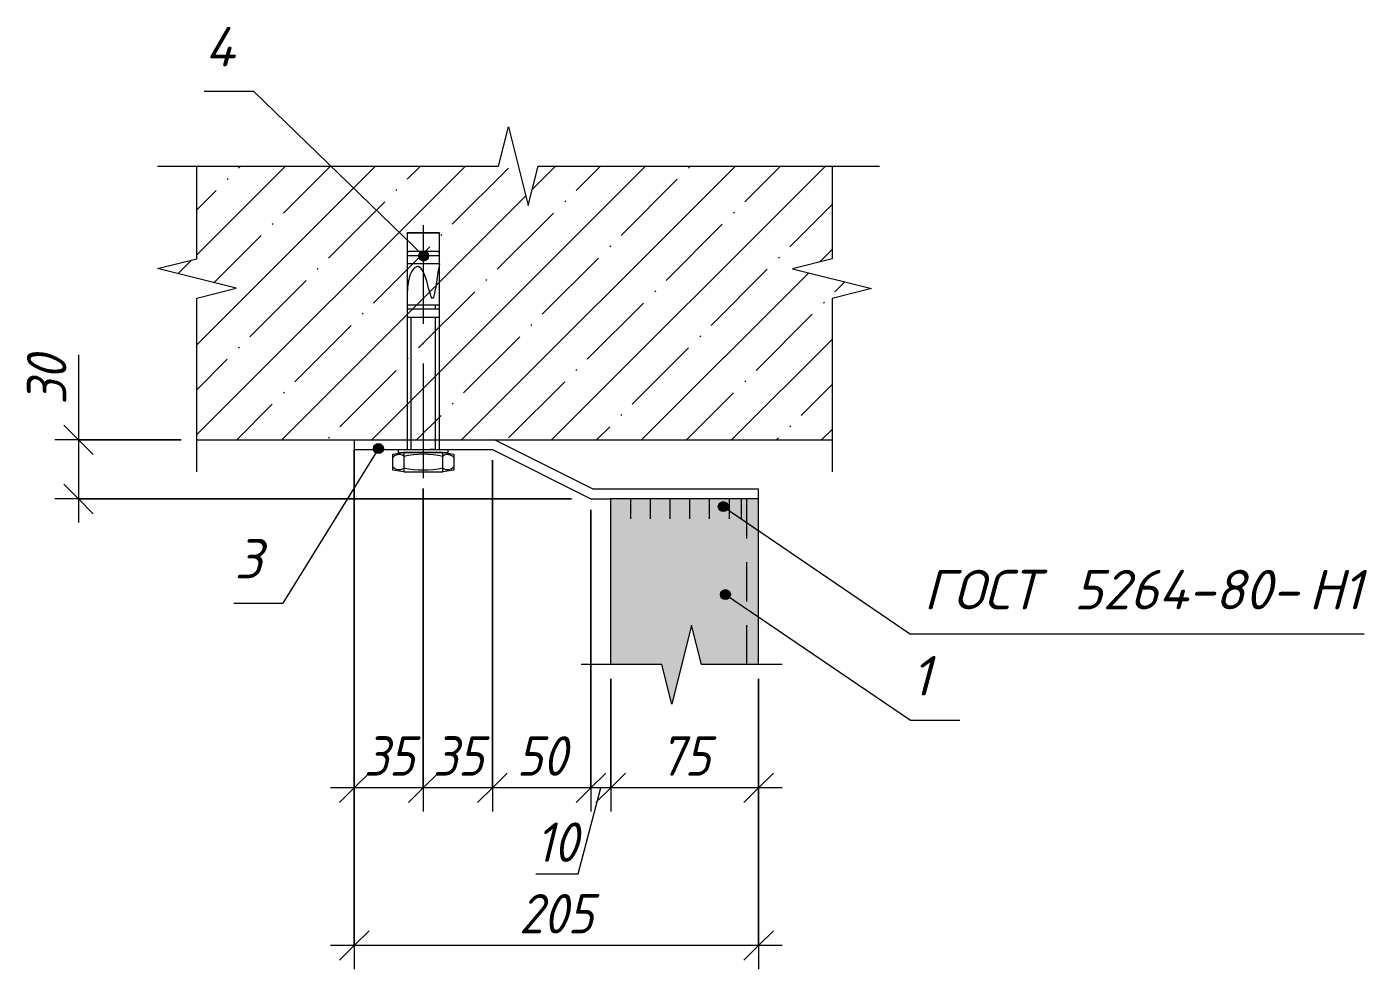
# Model space of a CAD drawing. Header units: millimetres. Extents: x 1525 to 46824, y -520 to 14115.
# Drawn here: x 34412 to 35092, y 3443 to 3921 of the extents above; entities that cross this region are included whole.
import ezdxf

# ---------------------------------------------------------------- set-up
doc = ezdxf.new("R2010")
doc.units = ezdxf.units.MM
for name, pattern in [('200_ШТРИХ_ш1п0_6_', [32, 20, -12]), ('50_200_ШТРИХ_1Т_ш5_п1_п1_', [70, 50, -10, 0, -10]), ('IMPORT-Невидимая', [39.122222, 28.222222, -10.9])]:
    doc.linetypes.add(name, pattern=pattern)
for name, color, linetype, lineweight in [('A-ANNO-DIMS', 7, 'Continuous', 9), ('A-ANNO-DIMS-10', 7, 'Continuous', 9), ('A-ANNO-NOTE', 7, 'Continuous', 9), ('A-DETL', 7, 'Continuous', 9), ('A-DETL-1', 7, 'Continuous', 5), ('A-DETL-2', 7, '200_ШТРИХ_ш1п0_6_', 5), ('A-DETL-3', 7, 'Continuous', 20), ('A-DETL-4', 7, 'IMPORT-Невидимая', 5), ('A-DETL-5', 7, '50_200_ШТРИХ_1Т_ш5_п1_п1_', 5), ('A-DETL-GENF', 7, 'Continuous', 9), ('A-DETL-GENF-1', 7, 'Continuous', 5)]:
    doc.layers.add(name, color=color, linetype=linetype, lineweight=lineweight)
doc.layers.add('A-DETL-GENF-2', color=7, linetype='Continuous', lineweight=9, true_color=0xffffff)
doc.styles.add('ISOCPEUR_I_3', font='isocpeui.ttf', dxfattribs={"width": 0.9, "height": 20})
doc.styles.add('ISOCPEUR_I_5', font='isocpeui.ttf', dxfattribs={"height": 20})
doc.dimstyles.new('ISO-2_0_0_9К_СРЕДНИЙ_1', dxfattribs={"dimscale": 304.8, "dimtxt": 19.919624, "dimasz": 0.049213, "dimexe": 0.03937, "dimexo": 0, "dimgap": 0, "dimtad": 1, "dimdec": 0, "dimzin": 0, "dimdsep": 46, "dimtxsty": 'ISOCPEUR_I_3', "dimblk1": 'OBLIQUE', "dimblk2": 'OBLIQUE', "dimsah": 1, "dimcen": 0.09, "dimdle": 0.03937, "dimazin": 0, "dimtfac": 1, "dimtdec": 4, "dimtix": 1, "dimtmove": 0, "dimatfit": 3, "dimfxl": 1, "dimtvp": 1, "dimtolj": 1, "dimtzin": 0, "dimarcsym": 2})
doc.dimstyles.new('ISO-2_0_0_9К_СРЕДНИЙ_3', dxfattribs={"dimscale": 304.8, "dimtxt": 19.919624, "dimasz": 0.049213, "dimexe": 0.03937, "dimexo": 0, "dimgap": 0, "dimtad": 1, "dimdec": 0, "dimzin": 0, "dimdsep": 46, "dimtxsty": 'ISOCPEUR_I_3', "dimblk1": 'OBLIQUE', "dimblk2": 'OBLIQUE', "dimsah": 1, "dimcen": 0.09, "dimdle": 0.03937, "dimazin": 0, "dimtfac": 1, "dimtdec": 4, "dimtix": 1, "dimtmove": 1, "dimatfit": 3, "dimfxl": 1, "dimtvp": 1, "dimtolj": 1, "dimtzin": 0, "dimarcsym": 2})

# ---------------------------------------------------------------- blocks, each defined once
blk = doc.blocks.new('DET_Линия разрыва - Линия разрыва-30687431-АР1_Фахверк из 2-х уголков Ф-18_2_ Ф-27_2_Узлы 3 эт_')
at = {"layer": 'A-DETL-GENF'}
for p, q in [((-5, -20), (5, 20)), ((5, 20), (10, 0)), ((-57.02, 0), (-10, 0)), ((-10, 0), (-5, -20)), ((10, 0), (97.91, 0))]:
    blk.add_line(p, q, dxfattribs=at)
blk = doc.blocks.new('DET_Линия разрыва - Линия разрыва-30687430-АР1_Фахверк из 2-х уголков Ф-18_2_ Ф-27_2_Узлы 3 эт_')
at = {"layer": 'A-DETL-GENF'}
for p, q in [((-5, -20), (5, 20)), ((5, 20), (10, 0)), ((-98.15, 0), (-10, 0)), ((-10, 0), (-5, -20)), ((10, 0), (56.9, 0))]:
    blk.add_line(p, q, dxfattribs=at)
blk = doc.blocks.new('DET_Линия разрыва - Линия разрыва-30687432-АР1_Фахверк из 2-х уголков Ф-18_2_ Ф-27_2_Узлы 3 эт_')
at = {"layer": 'A-DETL-GENF'}
for p, q in [((-5, -20), (5, 20)), ((5, 20), (10, 0)), ((-50.94, 0), (-10, 0)), ((-10, 0), (-5, -20)), ((10, 0), (50.94, 0))]:
    blk.add_line(p, q, dxfattribs=at)
blk = doc.blocks.new('DET_Линия разрыва - Линия разрыва-30621740-АР1_Фахверк из 2-х уголков Ф-18_2_ Ф-27_2_Узлы 3 эт_')
at = {"layer": 'A-DETL-GENF'}
for p, q in [((-5, 20), (-10, 0)), ((5, -20), (-5, 20)), ((-10, 0), (-183, 0)), ((10, 0), (5, -20)), ((183, 0), (10, 0))]:
    blk.add_line(p, q, dxfattribs=at)
blk = doc.blocks.new('DIMBLOCK256-АР1_Фахверк из 2-х уголков Ф-18_2_ Ф-27_2_Узлы 3 эт_')
at = {"layer": 'A-ANNO-DIMS-10'}
for p, q in [((34708.16, 3590.25), (34708.16, 3523.02)), ((34708.16, 3535.02), (34708.16, 3590.25)), ((34783.16, 3590.25), (34783.16, 3523.02)), ((34783.16, 3535.02), (34783.16, 3590.25)), ((34795.16, 3535.02), (34708.16, 3535.02))]:
    blk.add_line(p, q, dxfattribs=at)
at = {"layer": 'A-ANNO-DIMS-10', "lineweight": 20}
for p, q in [((34708.16, 3535.02), (34715.66, 3542.52)), ((34783.16, 3535.02), (34790.66, 3542.52)), ((34708.16, 3535.02), (34700.66, 3527.52)), ((34783.16, 3535.02), (34775.66, 3527.52))]:
    blk.add_line(p, q, dxfattribs=at)
at = {"layer": 'A-ANNO-DIMS-10', "color": 0, "insert": (34733.02, 3561.15), "char_height": 20, "width": 30.3391, "attachment_point": 1, "line_spacing_factor": 1.149209, "style": 'ISOCPEUR_I_3'}
blk.add_mtext('75', dxfattribs=at)
blk = doc.blocks.new('_Oblique')
at = {"color": 0, "linetype": 'ByBlock', "lineweight": -2}
blk.add_line((-0.5, -0.5), (0.5, 0.5), dxfattribs=at)
blk = doc.blocks.new('DIMBLOCK257-АР1_Фахверк из 2-х уголков Ф-18_2_ Ф-27_2_Узлы 3 эт_')
at = {"layer": 'A-ANNO-DIMS-10'}
for p, q in [((34698.18, 3676.02), (34698.18, 3523.02)), ((34698.18, 3535.02), (34698.18, 3676.02)), ((34708.16, 3590.25), (34708.16, 3523.02)), ((34708.16, 3535.02), (34708.16, 3590.25)), ((34691.68, 3491.32), (34703.17, 3535.02)), ((34708.16, 3535.02), (34698.18, 3535.02)), ((34670.23, 3491.32), (34691.68, 3491.32))]:
    blk.add_line(p, q, dxfattribs=at)
at = {"layer": 'A-ANNO-DIMS-10', "lineweight": 20}
for p, q in [((34698.18, 3535.02), (34705.68, 3542.52)), ((34708.16, 3535.02), (34715.66, 3542.52)), ((34698.18, 3535.02), (34690.68, 3527.52)), ((34708.16, 3535.02), (34700.66, 3527.52))]:
    blk.add_line(p, q, dxfattribs=at)
at = {"layer": 'A-ANNO-DIMS-10', "color": 0, "insert": (34670.23, 3517.45), "char_height": 20, "width": 25.7423, "attachment_point": 1, "line_spacing_factor": 1.149209, "style": 'ISOCPEUR_I_3'}
blk.add_mtext('10', dxfattribs=at)
blk = doc.blocks.new('DIMBLOCK258-АР1_Фахверк из 2-х уголков Ф-18_2_ Ф-27_2_Узлы 3 эт_')
at = {"layer": 'A-ANNO-DIMS-10'}
for p, q in [((34648.18, 3701.21), (34648.18, 3523.02)), ((34648.18, 3535.02), (34648.18, 3701.21)), ((34698.18, 3676.02), (34698.18, 3523.02)), ((34698.18, 3535.02), (34698.18, 3676.02)), ((34698.18, 3535.02), (34648.18, 3535.02))]:
    blk.add_line(p, q, dxfattribs=at)
at = {"layer": 'A-ANNO-DIMS-10', "lineweight": 20}
for p, q in [((34648.18, 3535.02), (34655.68, 3542.52)), ((34698.18, 3535.02), (34705.68, 3542.52)), ((34648.18, 3535.02), (34640.68, 3527.52)), ((34698.18, 3535.02), (34690.68, 3527.52))]:
    blk.add_line(p, q, dxfattribs=at)
at = {"layer": 'A-ANNO-DIMS-10', "color": 0, "insert": (34660.54, 3561.15), "char_height": 20, "width": 30.3391, "attachment_point": 1, "line_spacing_factor": 1.149209, "style": 'ISOCPEUR_I_3'}
blk.add_mtext('50', dxfattribs=at)
blk = doc.blocks.new('DIMBLOCK259-АР1_Фахверк из 2-х уголков Ф-18_2_ Ф-27_2_Узлы 3 эт_')
at = {"layer": 'A-ANNO-DIMS-10'}
for p, q in [((34648.18, 3701.21), (34648.18, 3523.02)), ((34648.18, 3535.02), (34648.18, 3701.21)), ((34613.18, 3686.73), (34613.18, 3523.02)), ((34613.18, 3535.02), (34613.18, 3686.73)), ((34648.18, 3535.02), (34613.18, 3535.02))]:
    blk.add_line(p, q, dxfattribs=at)
at = {"layer": 'A-ANNO-DIMS-10', "lineweight": 20}
for p, q in [((34613.18, 3535.02), (34620.68, 3542.52)), ((34648.18, 3535.02), (34655.68, 3542.52)), ((34613.18, 3535.02), (34605.68, 3527.52)), ((34648.18, 3535.02), (34640.68, 3527.52))]:
    blk.add_line(p, q, dxfattribs=at)
at = {"layer": 'A-ANNO-DIMS-10', "color": 0, "insert": (34618.04, 3561.15), "char_height": 20, "width": 30.3391, "attachment_point": 1, "line_spacing_factor": 1.149209, "style": 'ISOCPEUR_I_3'}
blk.add_mtext('35', dxfattribs=at)
blk = doc.blocks.new('DIMBLOCK260-АР1_Фахверк из 2-х уголков Ф-18_2_ Ф-27_2_Узлы 3 эт_')
at = {"layer": 'A-ANNO-DIMS-10'}
for p, q in [((34578.18, 3702.19), (34578.18, 3523.02)), ((34578.18, 3535.02), (34578.18, 3702.19)), ((34613.18, 3686.73), (34613.18, 3523.02)), ((34613.18, 3535.02), (34613.18, 3686.73)), ((34613.18, 3535.02), (34566.18, 3535.02))]:
    blk.add_line(p, q, dxfattribs=at)
at = {"layer": 'A-ANNO-DIMS-10', "lineweight": 20}
for p, q in [((34578.18, 3535.02), (34585.68, 3542.52)), ((34613.18, 3535.02), (34620.68, 3542.52)), ((34578.18, 3535.02), (34570.68, 3527.52)), ((34613.18, 3535.02), (34605.68, 3527.52))]:
    blk.add_line(p, q, dxfattribs=at)
at = {"layer": 'A-ANNO-DIMS-10', "color": 0, "insert": (34583.04, 3561.15), "char_height": 20, "width": 30.3391, "attachment_point": 1, "line_spacing_factor": 1.149209, "style": 'ISOCPEUR_I_3'}
blk.add_mtext('35', dxfattribs=at)
blk = doc.blocks.new('DIMBLOCK261-АР1_Фахверк из 2-х уголков Ф-18_2_ Ф-27_2_Узлы 3 эт_')
at = {"layer": 'A-ANNO-DIMS-10'}
for p, q in [((34438.37, 3754.58), (34438.37, 3729.3)), ((34438.37, 3729.3), (34438.37, 3696.5)), ((34438.37, 3723.5), (34438.37, 3669.5)), ((34490.35, 3711.5), (34426.37, 3711.5)), ((34438.37, 3711.5), (34490.35, 3711.5)), ((34688.36, 3681.5), (34426.37, 3681.5)), ((34438.37, 3681.5), (34688.36, 3681.5))]:
    blk.add_line(p, q, dxfattribs=at)
at = {"layer": 'A-ANNO-DIMS-10', "lineweight": 20}
for p, q in [((34438.37, 3711.5), (34430.87, 3719)), ((34438.37, 3711.5), (34445.87, 3704)), ((34438.37, 3681.5), (34430.87, 3689)), ((34438.37, 3681.5), (34445.87, 3674))]:
    blk.add_line(p, q, dxfattribs=at)
at = {"layer": 'A-ANNO-DIMS-10', "color": 0, "insert": (34412.25, 3729.3), "char_height": 20, "width": 30.3391, "attachment_point": 1, "rotation": 90, "line_spacing_factor": 1.149209, "style": 'ISOCPEUR_I_3'}
blk.add_mtext('30', dxfattribs=at)
blk = doc.blocks.new('_AT__Текстовая выноска 2_0 - _AT__Текстовая выноска 2_0-30620700-АР1_Фахверк из 2-х уголков Ф-18_2_ Ф-27_2_Узлы 3 эт_')
at = {"layer": 'A-ANNO-NOTE'}
blk.add_line((0, 0), (23, 0), dxfattribs=at)
blk = doc.blocks.new('_AT__Текстовая выноска1 - _AT__Текстовая выноска-30601245-АР1_Фахверк из 2-х уголков Ф-18_2_ Ф-27_2_Узлы 3 эт_')
at = {"layer": 'A-ANNO-NOTE'}
blk.add_line((0, 0), (2.5, 0), dxfattribs=at)
blk = doc.blocks.new('DIMBLOCK262-АР1_Фахверк из 2-х уголков Ф-18_2_ Ф-27_2_Узлы 3 эт_')
at = {"layer": 'A-ANNO-DIMS-10'}
for p, q in [((34578.18, 3706.5), (34578.18, 3443.02)), ((34578.18, 3455.02), (34578.18, 3706.5)), ((34783.16, 3555.5), (34783.16, 3443.02)), ((34783.16, 3455.02), (34783.16, 3555.5)), ((34795.16, 3455.02), (34566.18, 3455.02))]:
    blk.add_line(p, q, dxfattribs=at)
at = {"layer": 'A-ANNO-DIMS-10', "lineweight": 20}
for p, q in [((34578.18, 3455.02), (34585.68, 3462.52)), ((34783.16, 3455.02), (34790.66, 3462.52)), ((34578.18, 3455.02), (34570.68, 3447.52)), ((34783.16, 3455.02), (34775.66, 3447.52))]:
    blk.add_line(p, q, dxfattribs=at)
at = {"layer": 'A-ANNO-DIMS-10', "color": 0, "insert": (34661.71, 3481.15), "char_height": 20, "width": 45.5087, "attachment_point": 1, "line_spacing_factor": 1.149209, "style": 'ISOCPEUR_I_3'}
blk.add_mtext('205', dxfattribs=at)

msp = doc.modelspace()

# ---------------------------------------------------------------- hatches: boundary and pattern name
at = {"layer": 'A-ANNO-NOTE'}
h = msp.add_hatch(color=256, dxfattribs=at)
edge = h.paths.add_edge_path(flags=0)
edge.add_arc((34613.38972, 3804.68382), 2.5, 0, 360)
h = msp.add_hatch(color=256, dxfattribs=at)
edge = h.paths.add_edge_path(flags=0)
edge.add_arc((34590.44575, 3707.08055), 2.5, 0, 360)
h = msp.add_hatch(color=256, dxfattribs=at)
edge = h.paths.add_edge_path(flags=0)
edge.add_arc((34765.23417, 3677.63515), 2.5, 0, 360)
h = msp.add_hatch(color=256, dxfattribs=at)
edge = h.paths.add_edge_path(flags=0)
edge.add_arc((34766.34876, 3633.01774), 2.5, 0, 360)
at = {"layer": 'A-DETL-GENF-1'}
h = msp.add_hatch(dxfattribs=at)
h.set_pattern_fill('FP_8', color=256, style=0, pattern_type=2)
h.set_pattern_definition([(45, (28685.753, 0), (-22.80985, 22.80985), []), (45, (28708.563, 0), (-22.80985, 22.80985), [40.323, -8.065, 0.671, -7.394])])
h.paths.add_polyline_path([(34649.33996, 3711.50427), (34820.37464, 3711.50427), (34820.37464, 3783.23157), (34840.37464, 3788.23157), (34800.37464, 3798.23157), (34820.37464, 3803.23157), (34820.37464, 3850.25499), (34671.37464, 3850.25499), (34666.37464, 3830.25499), (34656.37464, 3870.25499), (34651.37464, 3850.25499), (34498.37464, 3850.25499), (34498.37464, 3803.35277), (34478.37464, 3798.35277), (34518.37464, 3788.35277), (34498.37464, 3783.35277), (34498.37464, 3711.50427), (34648.18356, 3711.50427)], flags=0)
at = {"layer": 'A-DETL-GENF-2'}
msp.add_hatch(color=256, dxfattribs=at).paths.add_polyline_path([(34739.12705, 3577.50427), (34749.12705, 3617.50427), (34754.12705, 3597.50427), (34783.15726, 3597.50427), (34783.15726, 3681.50427), (34708.15726, 3681.50427), (34708.15726, 3597.50427), (34734.12705, 3597.50427)], flags=0)

# ---------------------------------------------------------------- linework, layer by layer
at = {"layer": 'A-ANNO-NOTE'}
for p, q in [((34613.38972, 3804.68382), (34527.05085, 3888.36783)), ((34590.44575, 3707.08055), (34542.05085, 3628.68119)), ((34765.23417, 3677.63515), (34860.13877, 3613.00335)), ((34766.34876, 3633.01774), (34860.13877, 3569.3268))]:
    msp.add_line(p, q, dxfattribs=at)
for centre in [(34613.38972, 3804.68382), (34590.44575, 3707.08055), (34765.23417, 3677.63515), (34766.34876, 3633.01774)]:
    msp.add_circle(centre, 2.5, dxfattribs=at)
at = {"layer": 'A-DETL'}
for p, q in [((34578.18356, 3711.50427), (34578.18356, 3706.50427)), ((34699.33996, 3686.50427), (34649.33996, 3711.50427)), ((34578.18356, 3706.50427), (34648.18356, 3706.50427)), ((34648.18356, 3706.50427), (34698.18356, 3681.50427)), ((34783.15726, 3686.50427), (34699.33996, 3686.50427)), ((34783.15726, 3681.50427), (34783.15726, 3686.50427)), ((34698.18356, 3681.50427), (34708.15726, 3681.50427)), ((34783.15726, 3681.50427), (34708.15726, 3681.50427)), ((34708.15726, 3681.50427), (34708.15726, 3597.50427)), ((34783.15726, 3597.50427), (34783.15726, 3681.50427))]:
    msp.add_line(p, q, dxfattribs=at)
at = {"layer": 'A-DETL-1'}
for p, q in [((34604.91746, 3816.50427), (34621.44966, 3816.50427)), ((34621.44966, 3816.50427), (34604.91746, 3816.50427)), ((34604.91746, 3816.50427), (34604.91746, 3706.50427)), ((34621.44966, 3706.50427), (34621.44966, 3816.50427)), ((34620.47773, 3806.92404), (34605.88939, 3806.92404)), ((34621.44966, 3804.85751), (34604.91746, 3804.85751)), ((34621.44966, 3800.72446), (34604.91746, 3800.72446)), ((34621.44966, 3779.76153), (34604.91746, 3779.76153)), ((34619.29441, 3777.695), (34619.29441, 3779.76153)), ((34619.38314, 3777.695), (34619.38314, 3779.76153)), ((34621.44966, 3777.695), (34604.91746, 3777.695)), ((34621.44966, 3773.56195), (34604.91746, 3773.56195)), ((34607.02591, 3706.50427), (34607.02591, 3773.56195)), ((34619.34122, 3706.50427), (34619.34122, 3773.56195)), ((34597.77564, 3704.2996), (34603.26424, 3705.06846)), ((34597.77564, 3696.10632), (34597.77564, 3704.2996)), ((34600.50888, 3706.50427), (34600.50888, 3705.06846)), ((34600.50888, 3706.50427), (34625.85825, 3706.50427)), ((34600.50888, 3705.06846), (34625.85825, 3705.06846)), ((34623.10288, 3705.06846), (34603.26424, 3705.06846)), ((34603.26424, 3705.06846), (34603.26424, 3695.32)), ((34603.26424, 3705.06846), (34603.26424, 3695.32)), ((34603.26424, 3705.06846), (34623.10288, 3705.06846)), ((34618.72714, 3706.50427), (34616.68442, 3706.50427)), ((34623.10288, 3695.32), (34623.10288, 3705.06846)), ((34623.10288, 3695.32), (34623.10288, 3705.06846)), ((34623.10288, 3705.06846), (34628.59149, 3704.2996)), ((34625.85825, 3705.06846), (34625.85825, 3706.50427)), ((34628.59149, 3704.2996), (34628.59149, 3696.10632)), ((34603.26424, 3695.33746), (34597.77564, 3696.10632)), ((34603.26424, 3695.32), (34623.10288, 3695.32)), ((34603.26424, 3695.32), (34623.10288, 3695.32)), ((34628.59149, 3696.10632), (34623.10288, 3695.33746))]:
    msp.add_line(p, q, dxfattribs=at)
for centre, radius, start, end in [((34606.09806, 3805.56407), 1.37588, 98.72344894, 149.10051461), ((34620.26906, 3805.56407), 1.37588, 30.89948546, 81.27655106), ((34600.90449, 3699.76152), 4.22871, 56.08031184, 137.72360384), ((34613.18356, 3661.34544), 42.8477, 76.61449587, 103.38550413), ((34625.46263, 3699.76152), 4.22871, 42.27639615, 123.91968815), ((34600.90449, 3700.62694), 4.22871, 222.27639616, 303.91968816), ((34613.18356, 3739.04302), 42.8477, 256.61449587, 283.38550413), ((34625.46263, 3700.62694), 4.22871, 236.08031185, 317.72360385)]:
    msp.add_arc(centre, radius, start, end, dxfattribs=at)
msp.add_open_spline([(34621.44966, 3800.72446), (34620.26982, 3796.00782), (34617.80788, 3770.54933), (34614.0468, 3808.02146), (34604.91746, 3796.03368), (34604.91746, 3785.03567)], degree=3, knots=[3.947127755, 3.947127755, 3.947127755, 3.947127755, 10.095996178, 20.129436715, 28.583815858, 28.583815858, 28.583815858, 28.583815858], dxfattribs=at)
at = {"layer": 'A-DETL-2'}
msp.add_line((34777.15726, 3597.50427), (34777.15726, 3681.50427), dxfattribs=at)
at = {"layer": 'A-DETL-3'}
msp.add_line((34498.37464, 3711.50427), (34820.37464, 3711.50427), dxfattribs=at)
at = {"layer": 'A-DETL-4'}
for p, q in [((34613.18356, 3706.50427), (34613.18356, 3692.02959)), ((34718.15726, 3681.50427), (34718.15726, 3671.50427)), ((34728.15726, 3681.50427), (34728.15726, 3671.50427)), ((34738.15726, 3681.50427), (34738.15726, 3671.50427)), ((34748.15726, 3681.50427), (34748.15726, 3671.50427)), ((34758.15726, 3681.50427), (34758.15726, 3671.50427)), ((34768.15726, 3681.50427), (34768.15726, 3671.50427)), ((34774.37464, 3681.50427), (34774.37464, 3671.50427))]:
    msp.add_line(p, q, dxfattribs=at)
at = {"layer": 'A-DETL-5'}
msp.add_line((34613.18356, 3820.32), (34613.18356, 3690.32), dxfattribs=at)

# ---------------------------------------------------------------- block references
at = {"layer": 'A-ANNO-NOTE', "xscale": 10, "yscale": 10, "zscale": 10}
for p in [(34502.05085, 3888.36783), (34517.05085, 3628.68119), (34860.13877, 3569.3268)]:
    msp.add_blockref('_AT__Текстовая выноска1 - _AT__Текстовая выноска-30601245-АР1_Фахверк из 2-х уголков Ф-18_2_ Ф-27_2_Узлы 3 эт_', p, dxfattribs=at)
at = {"layer": 'A-ANNO-NOTE', "xscale": 10, "yscale": 10, "zscale": 10, "rotation": 180}
msp.add_blockref('_AT__Текстовая выноска 2_0 - _AT__Текстовая выноска 2_0-30620700-АР1_Фахверк из 2-х уголков Ф-18_2_ Ф-27_2_Узлы 3 эт_', (35090.13877, 3613.00335), dxfattribs=at)
at = {"layer": 'A-DETL-GENF'}
for name, p, rotation in [('DET_Линия разрыва - Линия разрыва-30621740-АР1_Фахверк из 2-х уголков Ф-18_2_ Ф-27_2_Узлы 3 эт_', (34661.37464, 3850.25499), 180), ('DET_Линия разрыва - Линия разрыва-30687430-АР1_Фахверк из 2-х уголков Ф-18_2_ Ф-27_2_Узлы 3 эт_', (34498.37464, 3793.35277), 90.0000000000001), ('DET_Линия разрыва - Линия разрыва-30687431-АР1_Фахверк из 2-х уголков Ф-18_2_ Ф-27_2_Узлы 3 эт_', (34820.37464, 3793.23157), 270.0000000000003), ('DET_Линия разрыва - Линия разрыва-30687432-АР1_Фахверк из 2-х уголков Ф-18_2_ Ф-27_2_Узлы 3 эт_', (34744.12705, 3597.50427), 180)]:
    msp.add_blockref(name, p, dxfattribs=dict(at, rotation=rotation))

# ---------------------------------------------------------------- texts
at = {"layer": 'A-ANNO-NOTE', "char_height": 20, "attachment_point": 1, "style": 'ISOCPEUR_I_5'}
for s, insert, width in [('\\fISOCPEUR|b0|i1|c204|p34|;4', (34502.46103, 3920.89464), 20.843875), ('\\fISOCPEUR|b0|i1|c204|p34|;3', (34517.46103, 3661.208), 17.637125), ('ГОСТ', (34866.82859, 3645.53016), 76.962), (' 5264-80-', (34930.32859, 3645.53016), 159.5358125), ('\\fISOCPEUR|b0|i1|c204|p34|;Н', (35061.9588, 3645.53016), 20.843875), ('\\fISOCPEUR|b0|i1|c204|p34|;1', (35079.15672, 3645.53016), 12.827), ('\\fISOCPEUR|b0|i1|c204|p34|;1', (34860.54895, 3601.8536), 12.827)]:
    msp.add_mtext(s, dxfattribs=dict(at, insert=insert, width=width))

# ---------------------------------------------------------------- dimensions: what is measured, and where the dimension line sits
at = {"layer": 'A-ANNO-DIMS'}
dim = msp.add_linear_dim(base=(34438.37464, 3681.50427), p1=(34490.3472, 3711.50427), p2=(34688.35618, 3681.50427), angle=90, dimstyle='ISO-2_0_0_9К_СРЕДНИЙ_3', override={"dimpost": '<>', "dimfxl": 200.26871}, dxfattribs=at)
dim.commit()
dim.dimension.update_dxf_attribs({"geometry": 'DIMBLOCK261-АР1_Фахверк из 2-х уголков Ф-18_2_ Ф-27_2_Узлы 3 эт_', "text_midpoint": (34425.57886, 3744.4679), "dimtype": 160, "text_rotation": 90})
for base, p1, p2, override, picture, middle in [((34578.18356, 3455.01998), (34783.15726, 3555.50427), (34578.18356, 3706.50427), {"dimpost": '<>', "dimfxl": 254.588328}, 'DIMBLOCK262-АР1_Фахверк из 2-х уголков Ф-18_2_ Ф-27_2_Узлы 3 эт_', (34680.67041, 3465.01998)), ((34578.18356, 3535.01998), (34613.18356, 3686.73106), (34578.18356, 3702.19323), {"dimpost": '<>', "dimfxl": 38.263283}, 'DIMBLOCK260-АР1_Фахверк из 2-х уголков Ф-18_2_ Ф-27_2_Узлы 3 эт_', (34595.68356, 3545.01998)), ((34613.18356, 3535.01998), (34648.18356, 3701.20574), (34613.18356, 3686.73106), {"dimpost": '<>', "dimfxl": 37.87501}, 'DIMBLOCK259-АР1_Фахверк из 2-х уголков Ф-18_2_ Ф-27_2_Узлы 3 эт_', (34630.68356, 3545.01998)), ((34648.18356, 3535.01998), (34698.18356, 3676.02427), (34648.18356, 3701.20574), {"dimpost": '<>', "dimfxl": 55.983089}, 'DIMBLOCK258-АР1_Фахверк из 2-х уголков Ф-18_2_ Ф-27_2_Узлы 3 эт_', (34673.18356, 3545.01998)), ((34708.15726, 3535.01998), (34783.15726, 3590.24859), (34708.15726, 3590.24859), {"dimpost": '<>', "dimfxl": 75}, 'DIMBLOCK256-АР1_Фахверк из 2-х уголков Ф-18_2_ Ф-27_2_Узлы 3 эт_', (34745.65726, 3545.14877))]:
    dim = msp.add_linear_dim(base=base, p1=p1, p2=p2, dimstyle='ISO-2_0_0_9К_СРЕДНИЙ_1', override=override, dxfattribs=at)
    dim.commit()
    dim.dimension.update_dxf_attribs({"geometry": picture, "text_midpoint": middle})
dim = msp.add_linear_dim(base=(34698.18356, 3535.01998), p1=(34708.15726, 3590.24859), p2=(34698.18356, 3676.02427), dimstyle='ISO-2_0_0_9К_СРЕДНИЙ_3', override={"dimpost": '<>', "dimfxl": 86.35359}, dxfattribs=at)
dim.commit()
dim.dimension.update_dxf_attribs({"geometry": 'DIMBLOCK257-АР1_Фахверк из 2-х уголков Ф-18_2_ Ф-27_2_Узлы 3 эт_', "text_midpoint": (34683.0985, 3504.11463), "dimtype": 160})

doc.saveas('drawing.dxf')
